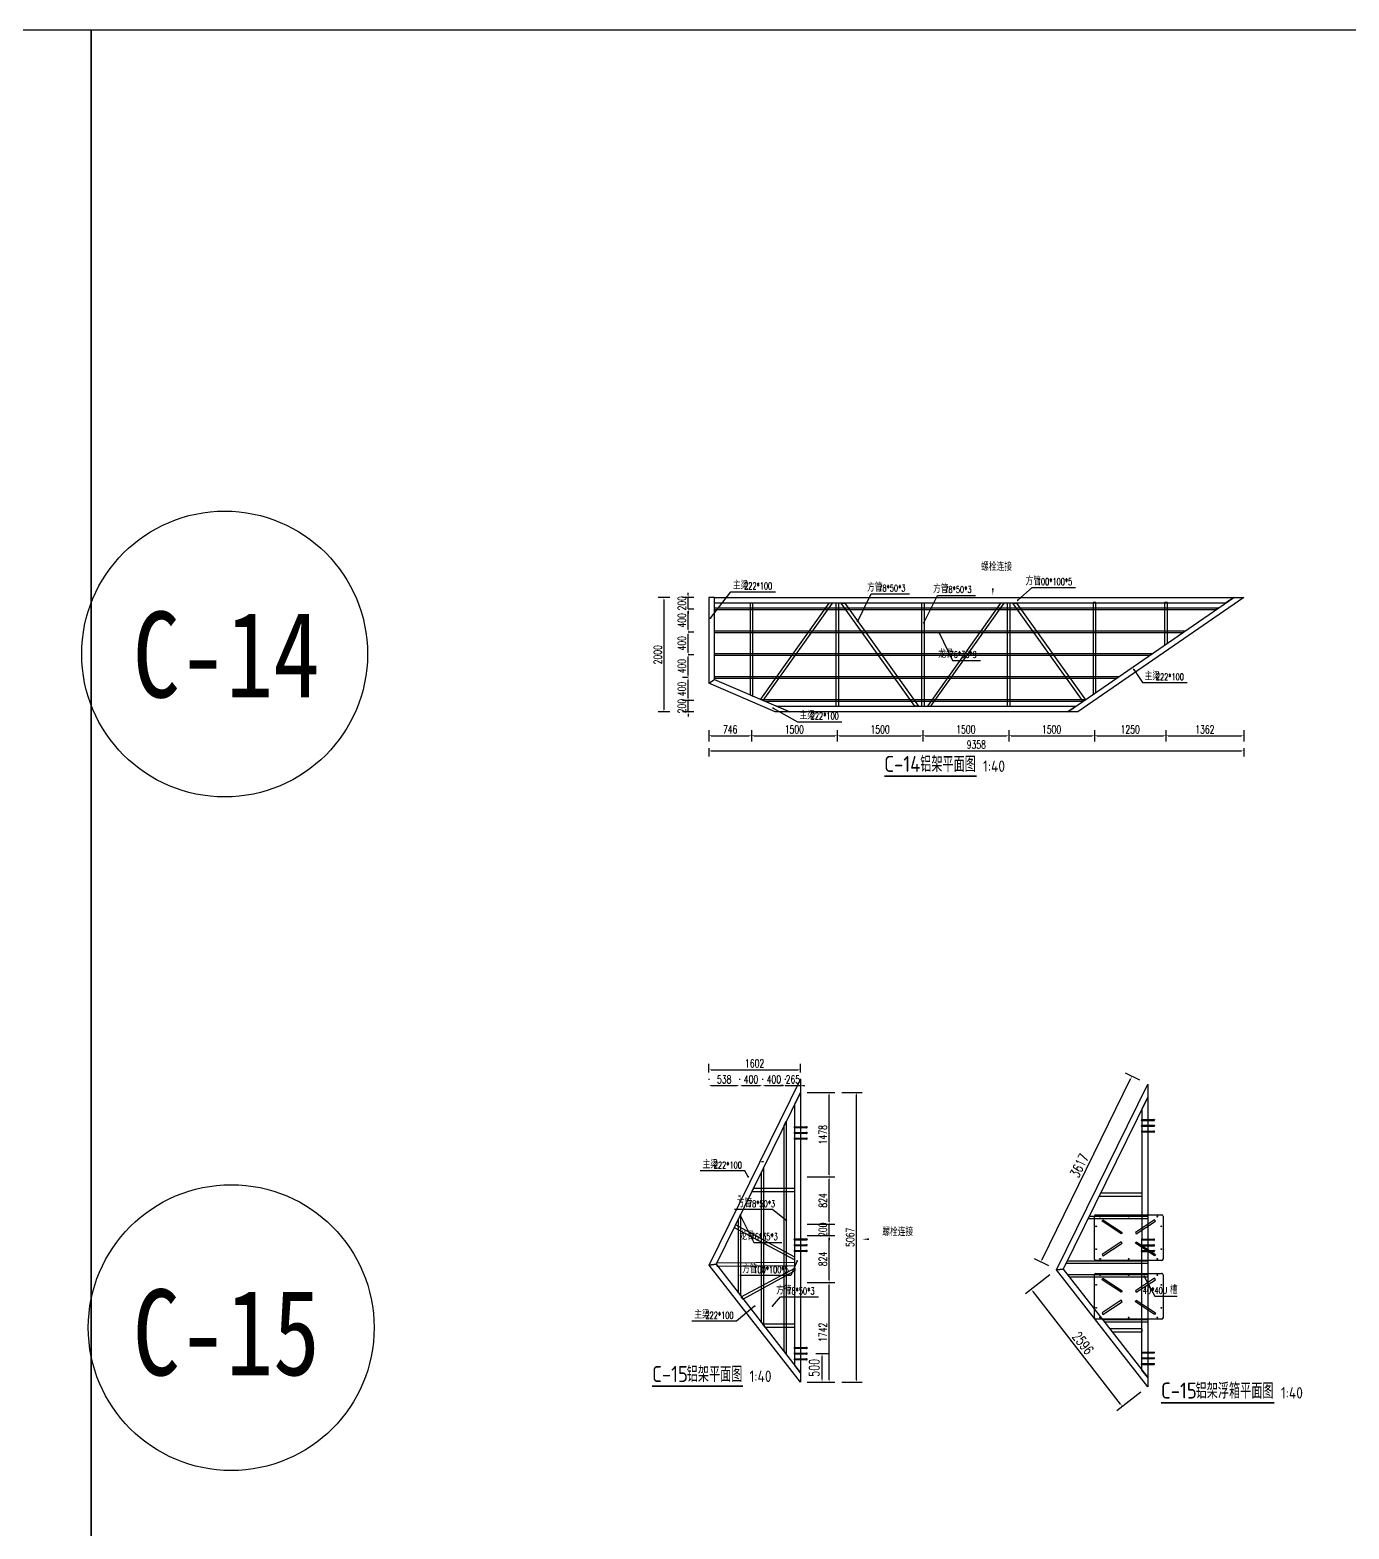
# Model space of a CAD drawing. Extents: x -89702 to 926017, y -610001 to -56924.
# Drawn here: x 66867 to 89941, y -517127 to -490906 of the extents above; entities that cross this region are included whole.
import ezdxf

# ---------------------------------------------------------------- set-up
doc = ezdxf.new("R2010")
doc.units = 0
doc.header["$LTSCALE"] = 10
doc.header["$MEASUREMENT"] = 0
for name, color, linetype in [('BJ02', 2, 'Continuous'), ('DIM_LEAD', 3, 'Continuous'), ('DIM_SYMB', 3, 'Continuous'), ('PUB_TEXT', 7, 'Continuous'), ('W-FLOAT_BOWL浮筒', 253, 'Continuous'), ('W-STEEL_FRAME钢架', 3, 'Continuous'), ('W-STEEL_KEEL钢龙骨', 5, 'Continuous'), ('浮箱U槽', 5, 'Continuous'), ('螺栓孔位', 2, 'Continuous')]:
    doc.layers.add(name, color=color, linetype=linetype)
doc.styles.add('_TCH_DIM', font='SIMPLEX', dxfattribs={"bigfont": 'GBCBIG'})
doc.styles.get("Standard").update_dxf_attribs({"font": 'gbenor.shx', "bigfont": 'gbcbig.shx'})
doc.styles.add('STANDARD_T3', font='simplex.shx', dxfattribs={"width": 0.7, "bigfont": 'gbcbig.shx'})
doc.styles.add('黑体', font='simhei.ttf', dxfattribs={"width": 0.8})
doc.dimstyles.new('W&&40', dxfattribs={"dimtxt": 140, "dimasz": 40, "dimexe": 100, "dimexo": 120, "dimgap": 40, "dimtad": 1, "dimdec": 0, "dimzin": 0, "dimdsep": 46, "dimtxsty": 'STANDARD_T3', "dimcen": 0.09, "dimclrd": 1, "dimclre": 1, "dimclrt": 7, "dimazin": 2, "dimtfac": 1, "dimtdec": 0, "dimtix": 1, "dimtmove": 2, "dimatfit": 3, "dimfxl": 0, "dimtolj": 1, "dimtzin": 0, "dimarcsym": 0})
doc.dimstyles.new('W&&50', dxfattribs={"dimtxt": 175, "dimasz": 50, "dimexe": 125, "dimexo": 150, "dimgap": 50, "dimtad": 1, "dimdec": 0, "dimzin": 0, "dimdsep": 46, "dimtxsty": 'STANDARD_T3', "dimcen": 0.09, "dimclrd": 1, "dimclre": 1, "dimclrt": 7, "dimazin": 2, "dimtfac": 1, "dimtdec": 0, "dimtix": 1, "dimtmove": 2, "dimatfit": 3, "dimfxl": 0, "dimtolj": 1, "dimtzin": 0, "dimarcsym": 0})

# ---------------------------------------------------------------- blocks, each defined once
blk = doc.blocks.new('C-14')
at = {"color": 2}
blk.add_lwpolyline([(373915, -89889), (373915, -89789), (382996, -89789), (382851, -89889), (373915, -89889)], dxfattribs=at)
at = {"color": 3}
blk.add_lwpolyline([(380096, -91789), (382996, -89789), (383172, -89789), (380272, -91789)], close=True, dxfattribs=at)
at = {"color": 4}
blk.add_lwpolyline([(374724, -91571), (380396, -91571)], dxfattribs=at)
at = {"color": 2}
blk.add_lwpolyline([(375000, -91689), (380241, -91689), (380096, -91789), (375227, -91789)], close=True, dxfattribs=at)
at = {"layer": 'BJ02', "color": 3}
for points in [[(373915, -91222), (373915, -89789), (373815, -89789), (373815, -91288)], [(373915, -91222), (375230, -91789), (374977, -91789), (373815, -91288)]]:
    blk.add_lwpolyline(points, close=True, dxfattribs=at)
at = {"layer": 'W-STEEL_FRAME钢架', "color": 1}
for points in [[(374586, -89889), (374536, -89889), (374536, -91490), (374585, -91512)], [(376086, -89889), (376036, -89889), (376036, -91689), (376086, -91689)], [(377586, -89889), (377536, -89889), (377536, -91689), (377586, -91689)], [(379086, -89889), (379036, -89889), (379036, -91689), (379086, -91689)], [(380586, -89876), (380536, -89876), (380536, -91486), (380586, -91452)], [(381836, -89876), (381786, -89876), (381786, -90624), (381836, -90590)]]:
    blk.add_lwpolyline(points, close=True, dxfattribs=at)
for points in [[(375980, -89889), (375914, -89889), (374718, -91568), (374766, -91589), (375980, -89889)], [(376130, -89889), (376195, -89889), (377480, -91689), (377418, -91689), (376130, -89889)], [(378980, -89889), (378914, -89889), (377638, -91689), (377700, -91689), (378980, -89889)], [(379130, -89889), (379195, -89889), (380401, -91579), (380360, -91608), (379130, -89889)]]:
    blk.add_lwpolyline(points, dxfattribs=at)
at = {"layer": 'W-STEEL_KEEL钢龙骨', "color": 4}
for points in [[(373915, -89971), (382732, -89971), (382681, -90006), (373915, -90006)], [(373915, -90371), (382152, -90371)], [(382101, -90406), (373915, -90406)], [(373915, -90771), (381572, -90771)], [(381521, -90806), (373915, -90806)], [(373915, -91171), (380992, -91171)], [(380941, -91206), (373915, -91206)], [(380363, -91606), (374805, -91606)]]:
    blk.add_lwpolyline(points, dxfattribs=at)
blk = doc.blocks.new('C-15')
at = {"color": 3}
for points in [[(583840, 36591), (585435, 39839), (585435, 39612), (583958, 36604)], [(583958, 36604), (585435, 34706), (585435, 34543), (583840, 36591)]]:
    blk.add_lwpolyline(points, close=True, dxfattribs=at)
at = {"color": 2}
blk.add_lwpolyline([(585337, 39413), (585435, 39612), (585435, 34706), (585335, 34834), (585337, 39413)], dxfattribs=at)
at = {"layer": 'BJ02'}
blk.add_lwpolyline([(585435, 39839), (585435, 34543), (583840, 36591)], close=True, dxfattribs=at)
at = {"layer": 'W-STEEL_FRAME钢架', "color": 1}
for points in [[(585336, 37880), (585336, 37930), (584608, 37930), (584584, 37880)], [(585335, 36680), (585335, 36731), (584297, 37296), (584275, 37250)], [(585335, 36583), (585335, 36633), (583968, 36623), (583958, 36604), (583981, 36574)], [(585335, 36538), (585335, 36488), (584433, 35996), (584401, 36036)], [(585335, 35506), (585335, 35556), (584773, 35556), (584812, 35506)]]:
    blk.add_lwpolyline(points, close=True, dxfattribs=at)
at = {"layer": 'W-STEEL_KEEL钢龙骨', "color": 4}
blk.add_lwpolyline([(585188, 39109), (585187, 35046), (585153, 35089), (585153, 39037)], close=True, dxfattribs=at)
for points in [[(584788, 38294), (584787, 35537)], [(584753, 35582), (584753, 38223)], [(584353, 36097), (584353, 37408)], [(584387, 37479), (584387, 36053)]]:
    blk.add_lwpolyline(points, dxfattribs=at)
blk = doc.blocks.new('*D536')
at = {"layer": 'Defpoints', "color": 0, "transparency": 16777216}
for p in [(78380, -502633), (80132, -502633), (80132, -502833)]:
    blk.add_point(p, dxfattribs=at)
at = {"layer": '浮箱U槽', "color": 1, "lineweight": -2, "transparency": 16777216}
for p, q in [((78480, -502633), (78280, -502633)), ((78380, -502593), (78380, -502553)), ((78380, -502833), (78380, -502633)), ((78480, -502833), (78280, -502833)), ((78380, -502873), (78380, -502913))]:
    blk.add_line(p, q, dxfattribs=at)
at = {"layer": '浮箱U槽', "color": 1, "transparency": 16777216}
for points in [[(78373, -502593), (78387, -502593), (78380, -502633)], [(78373, -502873), (78387, -502873), (78380, -502833)]]:
    blk.add_solid(points, dxfattribs=at)
at = {"layer": '浮箱U槽', "color": 7, "transparency": 16777216, "insert": (78270, -502733), "char_height": 140, "attachment_point": 5, "rotation": 90, "style": 'STANDARD_T3'}
blk.add_mtext('\\A1;200', dxfattribs=at)
blk = doc.blocks.new('*D537')
at = {"layer": 'Defpoints', "color": 0, "transparency": 16777216}
for p in [(78380, -502234), (78381, -502234), (80132, -502633)]:
    blk.add_point(p, dxfattribs=at)
at = {"layer": '浮箱U槽', "color": 1, "lineweight": -2, "transparency": 16777216}
for p, q in [((78380, -502234), (78280, -502234)), ((78380, -502593), (78380, -502274)), ((78480, -502633), (78280, -502633))]:
    blk.add_line(p, q, dxfattribs=at)
at = {"layer": '浮箱U槽', "color": 1, "transparency": 16777216}
for points in [[(78373, -502274), (78387, -502274), (78380, -502234)], [(78373, -502593), (78387, -502593), (78380, -502633)]]:
    blk.add_solid(points, dxfattribs=at)
at = {"layer": '浮箱U槽', "color": 7, "transparency": 16777216, "insert": (78270, -502433), "char_height": 140, "attachment_point": 5, "rotation": 90, "style": 'STANDARD_T3'}
blk.add_mtext('\\A1;400', dxfattribs=at)
blk = doc.blocks.new('*D538')
at = {"layer": 'Defpoints', "color": 0, "transparency": 16777216}
for p in [(78357, -501833), (78380, -501833), (78381, -502234)]:
    blk.add_point(p, dxfattribs=at)
at = {"layer": '浮箱U槽', "color": 1, "lineweight": -2, "transparency": 16777216}
for p, q in [((78380, -501833), (78480, -501833)), ((78380, -502194), (78380, -501873)), ((78380, -502234), (78280, -502234))]:
    blk.add_line(p, q, dxfattribs=at)
at = {"layer": '浮箱U槽', "color": 1, "transparency": 16777216}
for points in [[(78373, -501873), (78387, -501873), (78380, -501833)], [(78373, -502194), (78387, -502194), (78380, -502234)]]:
    blk.add_solid(points, dxfattribs=at)
at = {"layer": '浮箱U槽', "color": 7, "transparency": 16777216, "insert": (78270, -502034), "char_height": 140, "attachment_point": 5, "rotation": 90, "style": 'STANDARD_T3'}
blk.add_mtext('\\A1;400', dxfattribs=at)
blk = doc.blocks.new('*D539')
at = {"layer": 'Defpoints', "color": 0, "transparency": 16777216}
for p in [(78357, -501434), (78380, -501434), (78357, -501833)]:
    blk.add_point(p, dxfattribs=at)
at = {"layer": '浮箱U槽', "color": 1, "lineweight": -2, "transparency": 16777216}
for p, q in [((78380, -501434), (78480, -501434)), ((78380, -501793), (78380, -501474)), ((78380, -501833), (78480, -501833))]:
    blk.add_line(p, q, dxfattribs=at)
at = {"layer": '浮箱U槽', "color": 1, "transparency": 16777216}
for points in [[(78373, -501474), (78387, -501474), (78380, -501434)], [(78373, -501793), (78387, -501793), (78380, -501833)]]:
    blk.add_solid(points, dxfattribs=at)
at = {"layer": '浮箱U槽', "color": 7, "transparency": 16777216, "insert": (78270, -501634), "char_height": 140, "attachment_point": 5, "rotation": 90, "style": 'STANDARD_T3'}
blk.add_mtext('\\A1;400', dxfattribs=at)
blk = doc.blocks.new('*D540')
at = {"layer": 'Defpoints', "color": 0, "transparency": 16777216}
for p in [(78343, -501034), (78380, -501034), (78357, -501434)]:
    blk.add_point(p, dxfattribs=at)
at = {"layer": '浮箱U槽', "color": 1, "lineweight": -2, "transparency": 16777216}
for p, q in [((78380, -501034), (78480, -501034)), ((78380, -501394), (78380, -501074)), ((78380, -501434), (78480, -501434))]:
    blk.add_line(p, q, dxfattribs=at)
at = {"layer": '浮箱U槽', "color": 1, "transparency": 16777216}
for points in [[(78373, -501074), (78387, -501074), (78380, -501034)], [(78373, -501394), (78387, -501394), (78380, -501434)]]:
    blk.add_solid(points, dxfattribs=at)
at = {"layer": '浮箱U槽', "color": 7, "transparency": 16777216, "insert": (78270, -501234), "char_height": 140, "attachment_point": 5, "rotation": 90, "style": 'STANDARD_T3'}
blk.add_mtext('\\A1;400', dxfattribs=at)
blk = doc.blocks.new('*D541')
at = {"layer": 'Defpoints', "color": 0, "transparency": 16777216}
for p in [(78343, -501034), (78380, -500834), (78742, -500834)]:
    blk.add_point(p, dxfattribs=at)
at = {"layer": '浮箱U槽', "color": 1, "lineweight": -2, "transparency": 16777216}
for p, q in [((78380, -500794), (78380, -500754)), ((78480, -500834), (78280, -500834)), ((78380, -501034), (78380, -500834)), ((78380, -501034), (78480, -501034)), ((78380, -501074), (78380, -501114))]:
    blk.add_line(p, q, dxfattribs=at)
at = {"layer": '浮箱U槽', "color": 1, "transparency": 16777216}
for points in [[(78373, -500794), (78387, -500794), (78380, -500834)], [(78373, -501074), (78387, -501074), (78380, -501034)]]:
    blk.add_solid(points, dxfattribs=at)
at = {"layer": '浮箱U槽', "color": 7, "transparency": 16777216, "insert": (78270, -500934), "char_height": 140, "attachment_point": 5, "rotation": 90, "style": 'STANDARD_T3'}
blk.add_mtext('\\A1;200', dxfattribs=at)
blk = doc.blocks.new('*D542')
at = {"layer": 'Defpoints', "color": 0, "transparency": 16777216}
for p in [(78742, -500834), (77957, -502834), (80008, -502834)]:
    blk.add_point(p, dxfattribs=at)
at = {"layer": '浮箱U槽', "color": 1, "lineweight": -2, "transparency": 16777216}
for p, q in [((78057, -500834), (77857, -500834)), ((77957, -500874), (77957, -502794)), ((78057, -502834), (77857, -502834))]:
    blk.add_line(p, q, dxfattribs=at)
at = {"layer": '浮箱U槽', "color": 1, "transparency": 16777216}
for points in [[(77950, -500874), (77963, -500874), (77957, -500834)], [(77950, -502794), (77963, -502794), (77957, -502834)]]:
    blk.add_solid(points, dxfattribs=at)
at = {"layer": '浮箱U槽', "color": 7, "transparency": 16777216, "insert": (77847, -501834), "char_height": 140, "attachment_point": 5, "rotation": 90, "style": 'STANDARD_T3'}
blk.add_mtext('\\A1;2000', dxfattribs=at)
blk = doc.blocks.new('*D547')
at = {"layer": 'Defpoints', "color": 0, "transparency": 16777216}
for p in [(78742, -502333), (79488, -502495), (79488, -503251)]:
    blk.add_point(p, dxfattribs=at)
at = {"layer": '浮箱U槽', "color": 1, "lineweight": -2, "transparency": 16777216}
for p, q in [((78742, -503151), (78742, -503351)), ((79488, -503151), (79488, -503351)), ((78782, -503251), (79448, -503251))]:
    blk.add_line(p, q, dxfattribs=at)
at = {"layer": '浮箱U槽', "color": 1, "transparency": 16777216}
for points in [[(78782, -503244), (78782, -503258), (78742, -503251)], [(79448, -503244), (79448, -503258), (79488, -503251)]]:
    blk.add_solid(points, dxfattribs=at)
at = {"layer": '浮箱U槽', "color": 7, "transparency": 16777216, "insert": (79115, -503141), "char_height": 140, "attachment_point": 5, "style": 'STANDARD_T3'}
blk.add_mtext('\\A1;746', dxfattribs=at)
blk = doc.blocks.new('*D548')
at = {"layer": 'Defpoints', "color": 0, "transparency": 16777216}
for p in [(79488, -502495), (80988, -502733), (80988, -503251)]:
    blk.add_point(p, dxfattribs=at)
at = {"layer": '浮箱U槽', "color": 1, "lineweight": -2, "transparency": 16777216}
for p, q in [((79488, -503151), (79488, -503351)), ((80988, -503151), (80988, -503351)), ((79528, -503251), (80948, -503251))]:
    blk.add_line(p, q, dxfattribs=at)
at = {"layer": '浮箱U槽', "color": 1, "transparency": 16777216}
for points in [[(79528, -503244), (79528, -503258), (79488, -503251)], [(80948, -503244), (80948, -503258), (80988, -503251)]]:
    blk.add_solid(points, dxfattribs=at)
at = {"layer": '浮箱U槽', "color": 7, "transparency": 16777216, "insert": (80238, -503141), "char_height": 140, "attachment_point": 5, "style": 'STANDARD_T3'}
blk.add_mtext('\\A1;1500', dxfattribs=at)
blk = doc.blocks.new('*D549')
at = {"layer": 'Defpoints', "color": 0, "transparency": 16777216}
for p in [(80988, -502733), (82488, -502733), (82488, -503251)]:
    blk.add_point(p, dxfattribs=at)
at = {"layer": '浮箱U槽', "color": 1, "lineweight": -2, "transparency": 16777216}
for p, q in [((80988, -503151), (80988, -503351)), ((82488, -503151), (82488, -503351)), ((81028, -503251), (82448, -503251))]:
    blk.add_line(p, q, dxfattribs=at)
at = {"layer": '浮箱U槽', "color": 1, "transparency": 16777216}
for points in [[(81028, -503244), (81028, -503258), (80988, -503251)], [(82448, -503244), (82448, -503258), (82488, -503251)]]:
    blk.add_solid(points, dxfattribs=at)
at = {"layer": '浮箱U槽', "color": 7, "transparency": 16777216, "insert": (81738, -503141), "char_height": 140, "attachment_point": 5, "style": 'STANDARD_T3'}
blk.add_mtext('\\A1;1500', dxfattribs=at)
blk = doc.blocks.new('*D550')
at = {"layer": 'Defpoints', "color": 0, "transparency": 16777216}
for p in [(82488, -502733), (83988, -502733), (83988, -503251)]:
    blk.add_point(p, dxfattribs=at)
at = {"layer": '浮箱U槽', "color": 1, "lineweight": -2, "transparency": 16777216}
for p, q in [((82488, -503151), (82488, -503351)), ((83988, -503151), (83988, -503351)), ((82528, -503251), (83948, -503251))]:
    blk.add_line(p, q, dxfattribs=at)
at = {"layer": '浮箱U槽', "color": 1, "transparency": 16777216}
for points in [[(82528, -503244), (82528, -503258), (82488, -503251)], [(83948, -503244), (83948, -503258), (83988, -503251)]]:
    blk.add_solid(points, dxfattribs=at)
at = {"layer": '浮箱U槽', "color": 7, "transparency": 16777216, "insert": (83238, -503141), "char_height": 140, "attachment_point": 5, "style": 'STANDARD_T3'}
blk.add_mtext('\\A1;1500', dxfattribs=at)
blk = doc.blocks.new('*D551')
at = {"layer": 'Defpoints', "color": 0, "transparency": 16777216}
for p in [(85488, -502513), (83988, -502733), (85488, -503251)]:
    blk.add_point(p, dxfattribs=at)
at = {"layer": '浮箱U槽', "color": 1, "lineweight": -2, "transparency": 16777216}
for p, q in [((83988, -503151), (83988, -503351)), ((85488, -503151), (85488, -503351)), ((84028, -503251), (85448, -503251))]:
    blk.add_line(p, q, dxfattribs=at)
at = {"layer": '浮箱U槽', "color": 1, "transparency": 16777216}
for points in [[(84028, -503244), (84028, -503258), (83988, -503251)], [(85448, -503244), (85448, -503258), (85488, -503251)]]:
    blk.add_solid(points, dxfattribs=at)
at = {"layer": '浮箱U槽', "color": 7, "transparency": 16777216, "insert": (84738, -503141), "char_height": 140, "attachment_point": 5, "style": 'STANDARD_T3'}
blk.add_mtext('\\A1;1500', dxfattribs=at)
blk = doc.blocks.new('*D552')
at = {"layer": 'Defpoints', "color": 0, "transparency": 16777216}
for p in [(86738, -501651), (85488, -502513), (86738, -503251)]:
    blk.add_point(p, dxfattribs=at)
at = {"layer": '浮箱U槽', "color": 1, "lineweight": -2, "transparency": 16777216}
for p, q in [((85488, -503151), (85488, -503351)), ((86738, -503151), (86738, -503351)), ((85528, -503251), (86698, -503251))]:
    blk.add_line(p, q, dxfattribs=at)
at = {"layer": '浮箱U槽', "color": 1, "transparency": 16777216}
for points in [[(85528, -503244), (85528, -503258), (85488, -503251)], [(86698, -503244), (86698, -503258), (86738, -503251)]]:
    blk.add_solid(points, dxfattribs=at)
at = {"layer": '浮箱U槽', "color": 7, "transparency": 16777216, "insert": (86113, -503141), "char_height": 140, "attachment_point": 5, "style": 'STANDARD_T3'}
blk.add_mtext('\\A1;1250', dxfattribs=at)
blk = doc.blocks.new('*D553')
at = {"layer": 'Defpoints', "color": 0, "transparency": 16777216}
for p in [(88100, -500833), (86738, -501651), (88100, -503251)]:
    blk.add_point(p, dxfattribs=at)
at = {"layer": '浮箱U槽', "color": 1, "lineweight": -2, "transparency": 16777216}
for p, q in [((86738, -503151), (86738, -503351)), ((88100, -503151), (88100, -503351)), ((86778, -503251), (88060, -503251))]:
    blk.add_line(p, q, dxfattribs=at)
at = {"layer": '浮箱U槽', "color": 1, "transparency": 16777216}
for points in [[(86778, -503244), (86778, -503258), (86738, -503251)], [(88060, -503244), (88060, -503258), (88100, -503251)]]:
    blk.add_solid(points, dxfattribs=at)
at = {"layer": '浮箱U槽', "color": 7, "transparency": 16777216, "insert": (87419, -503141), "char_height": 140, "attachment_point": 5, "style": 'STANDARD_T3'}
blk.add_mtext('\\A1;1362', dxfattribs=at)
blk = doc.blocks.new('*D554')
at = {"layer": 'Defpoints', "color": 0, "transparency": 16777216}
for p in [(78742, -503351), (88100, -503351), (88100, -503516)]:
    blk.add_point(p, dxfattribs=at)
at = {"layer": '浮箱U槽', "color": 1, "lineweight": -2, "transparency": 16777216}
for p, q in [((78742, -503471), (78742, -503616)), ((78782, -503516), (88060, -503516)), ((88100, -503471), (88100, -503616))]:
    blk.add_line(p, q, dxfattribs=at)
at = {"layer": '浮箱U槽', "color": 1, "transparency": 16777216}
for points in [[(78782, -503510), (78782, -503523), (78742, -503516)], [(88060, -503510), (88060, -503523), (88100, -503516)]]:
    blk.add_solid(points, dxfattribs=at)
at = {"layer": '浮箱U槽', "color": 7, "transparency": 16777216, "insert": (83421, -503406), "char_height": 140, "attachment_point": 5, "style": 'STANDARD_T3'}
blk.add_mtext('\\A1;9358', dxfattribs=at)
blk = doc.blocks.new('*D555')
at = {"layer": 'Defpoints', "color": 0, "transparency": 16777216}
for p in [(80344, -512816), (80847, -512816), (80344, -514558)]:
    blk.add_point(p, dxfattribs=at)
at = {"layer": '浮箱U槽', "color": 1, "lineweight": -2, "transparency": 16777216}
for p, q in [((80464, -512816), (80947, -512816)), ((80847, -514518), (80847, -512856)), ((80464, -514558), (80947, -514558))]:
    blk.add_line(p, q, dxfattribs=at)
at = {"layer": '浮箱U槽', "color": 1, "transparency": 16777216}
for points in [[(80840, -512856), (80853, -512856), (80847, -512816)], [(80840, -514518), (80853, -514518), (80847, -514558)]]:
    blk.add_solid(points, dxfattribs=at)
at = {"layer": '浮箱U槽', "color": 7, "transparency": 16777216, "insert": (80737, -513687), "char_height": 140, "attachment_point": 5, "rotation": 90, "style": 'STANDARD_T3'}
blk.add_mtext('\\A1;1742', dxfattribs=at)
blk = doc.blocks.new('*D556')
at = {"layer": 'Defpoints', "color": 0, "transparency": 16777216}
for p in [(80344, -511993), (80847, -511993), (80344, -512816)]:
    blk.add_point(p, dxfattribs=at)
at = {"layer": '浮箱U槽', "color": 1, "lineweight": -2, "transparency": 16777216}
for p, q in [((80464, -511993), (80947, -511993)), ((80847, -512776), (80847, -512033)), ((80464, -512816), (80947, -512816))]:
    blk.add_line(p, q, dxfattribs=at)
at = {"layer": '浮箱U槽', "color": 1, "transparency": 16777216}
for points in [[(80840, -512033), (80853, -512033), (80847, -511993)], [(80840, -512776), (80853, -512776), (80847, -512816)]]:
    blk.add_solid(points, dxfattribs=at)
at = {"layer": '浮箱U槽', "color": 7, "transparency": 16777216, "insert": (80737, -512404), "char_height": 140, "attachment_point": 5, "rotation": 90, "style": 'STANDARD_T3'}
blk.add_mtext('\\A1;824', dxfattribs=at)
blk = doc.blocks.new('*D557')
at = {"layer": 'Defpoints', "color": 0, "transparency": 16777216}
for p in [(80344, -511793), (80847, -511793), (80344, -511993)]:
    blk.add_point(p, dxfattribs=at)
at = {"layer": '浮箱U槽', "color": 1, "lineweight": -2, "transparency": 16777216}
for p, q in [((80464, -511793), (80947, -511793)), ((80847, -511753), (80847, -511713)), ((80847, -511993), (80847, -511793)), ((80464, -511993), (80947, -511993)), ((80847, -512033), (80847, -512073))]:
    blk.add_line(p, q, dxfattribs=at)
at = {"layer": '浮箱U槽', "color": 1, "transparency": 16777216}
for points in [[(80840, -511753), (80853, -511753), (80847, -511793)], [(80840, -512033), (80853, -512033), (80847, -511993)]]:
    blk.add_solid(points, dxfattribs=at)
at = {"layer": '浮箱U槽', "color": 7, "transparency": 16777216, "insert": (80737, -511893), "char_height": 140, "attachment_point": 5, "rotation": 90, "style": 'STANDARD_T3'}
blk.add_mtext('\\A1;200', dxfattribs=at)
blk = doc.blocks.new('*D558')
at = {"layer": 'Defpoints', "color": 0, "transparency": 16777216}
for p in [(80344, -510969), (80847, -510969), (80344, -511793)]:
    blk.add_point(p, dxfattribs=at)
at = {"layer": '浮箱U槽', "color": 1, "lineweight": -2, "transparency": 16777216}
for p, q in [((80464, -510969), (80947, -510969)), ((80847, -511753), (80847, -511009)), ((80464, -511793), (80947, -511793))]:
    blk.add_line(p, q, dxfattribs=at)
at = {"layer": '浮箱U槽', "color": 1, "transparency": 16777216}
for points in [[(80840, -511009), (80853, -511009), (80847, -510969)], [(80840, -511753), (80853, -511753), (80847, -511793)]]:
    blk.add_solid(points, dxfattribs=at)
at = {"layer": '浮箱U槽', "color": 7, "transparency": 16777216, "insert": (80737, -511381), "char_height": 140, "attachment_point": 5, "rotation": 90, "style": 'STANDARD_T3'}
blk.add_mtext('\\A1;824', dxfattribs=at)
blk = doc.blocks.new('*D559')
at = {"layer": 'Defpoints', "color": 0, "transparency": 16777216}
for p in [(80344, -509491), (80847, -509491), (80344, -510969)]:
    blk.add_point(p, dxfattribs=at)
at = {"layer": '浮箱U槽', "color": 1, "lineweight": -2, "transparency": 16777216}
for p, q in [((80464, -509491), (80947, -509491)), ((80847, -510929), (80847, -509531)), ((80464, -510969), (80947, -510969))]:
    blk.add_line(p, q, dxfattribs=at)
at = {"layer": '浮箱U槽', "color": 1, "transparency": 16777216}
for points in [[(80840, -509531), (80853, -509531), (80847, -509491)], [(80840, -510929), (80853, -510929), (80847, -510969)]]:
    blk.add_solid(points, dxfattribs=at)
at = {"layer": '浮箱U槽', "color": 7, "transparency": 16777216, "insert": (80737, -510230), "char_height": 140, "attachment_point": 5, "rotation": 90, "style": 'STANDARD_T3'}
blk.add_mtext('\\A1;1478', dxfattribs=at)
blk = doc.blocks.new('*D560')
at = {"layer": 'Defpoints', "color": 0, "transparency": 16777216}
for p in [(80947, -509491), (81323, -509491), (80947, -514558)]:
    blk.add_point(p, dxfattribs=at)
at = {"layer": '浮箱U槽', "color": 1, "lineweight": -2, "transparency": 16777216}
for p, q in [((81067, -509491), (81423, -509491)), ((81323, -514518), (81323, -509531)), ((81067, -514558), (81423, -514558))]:
    blk.add_line(p, q, dxfattribs=at)
at = {"layer": '浮箱U槽', "color": 1, "transparency": 16777216}
for points in [[(81316, -509531), (81329, -509531), (81323, -509491)], [(81316, -514518), (81329, -514518), (81323, -514558)]]:
    blk.add_solid(points, dxfattribs=at)
at = {"layer": '浮箱U槽', "color": 7, "transparency": 16777216, "insert": (81213, -512024), "char_height": 140, "attachment_point": 5, "rotation": 90, "style": 'STANDARD_T3'}
blk.add_mtext('\\A1;5067', dxfattribs=at)
blk = doc.blocks.new('*D561')
at = {"layer": 'Defpoints', "color": 0, "transparency": 16777216}
for p in [(78742, -509372), (79280, -509372), (79280, -509372)]:
    blk.add_point(p, dxfattribs=at)
at = {"layer": '浮箱U槽', "color": 1, "lineweight": -2, "transparency": 16777216}
for p, q in [((78742, -509252), (78742, -509272)), ((78782, -509372), (79240, -509372)), ((79280, -509252), (79280, -509272))]:
    blk.add_line(p, q, dxfattribs=at)
at = {"layer": '浮箱U槽', "color": 1, "transparency": 16777216}
for points in [[(78782, -509365), (78782, -509379), (78742, -509372)], [(79240, -509365), (79240, -509379), (79280, -509372)]]:
    blk.add_solid(points, dxfattribs=at)
at = {"layer": '浮箱U槽', "color": 7, "transparency": 16777216, "insert": (79011, -509262), "char_height": 140, "attachment_point": 5, "style": 'STANDARD_T3'}
blk.add_mtext('\\A1;538', dxfattribs=at)
blk = doc.blocks.new('*D562')
at = {"layer": 'Defpoints', "color": 0, "transparency": 16777216}
for p in [(79280, -509372), (79680, -509372), (79680, -509372)]:
    blk.add_point(p, dxfattribs=at)
at = {"layer": '浮箱U槽', "color": 1, "lineweight": -2, "transparency": 16777216}
for p, q in [((79280, -509252), (79280, -509272)), ((79320, -509372), (79640, -509372)), ((79680, -509252), (79680, -509272))]:
    blk.add_line(p, q, dxfattribs=at)
at = {"layer": '浮箱U槽', "color": 1, "transparency": 16777216}
for points in [[(79320, -509365), (79320, -509379), (79280, -509372)], [(79640, -509365), (79640, -509379), (79680, -509372)]]:
    blk.add_solid(points, dxfattribs=at)
at = {"layer": '浮箱U槽', "color": 7, "transparency": 16777216, "insert": (79480, -509262), "char_height": 140, "attachment_point": 5, "style": 'STANDARD_T3'}
blk.add_mtext('\\A1;400', dxfattribs=at)
blk = doc.blocks.new('*D563')
at = {"layer": 'Defpoints', "color": 0, "transparency": 16777216}
for p in [(79680, -509372), (80080, -509372), (80080, -509372)]:
    blk.add_point(p, dxfattribs=at)
at = {"layer": '浮箱U槽', "color": 1, "lineweight": -2, "transparency": 16777216}
for p, q in [((79680, -509252), (79680, -509272)), ((79720, -509372), (80040, -509372)), ((80080, -509252), (80080, -509272))]:
    blk.add_line(p, q, dxfattribs=at)
at = {"layer": '浮箱U槽', "color": 1, "transparency": 16777216}
for points in [[(79720, -509365), (79720, -509379), (79680, -509372)], [(80040, -509365), (80040, -509379), (80080, -509372)]]:
    blk.add_solid(points, dxfattribs=at)
at = {"layer": '浮箱U槽', "color": 7, "transparency": 16777216, "insert": (79880, -509262), "char_height": 140, "attachment_point": 5, "style": 'STANDARD_T3'}
blk.add_mtext('\\A1;400', dxfattribs=at)
blk = doc.blocks.new('*D564')
at = {"layer": 'Defpoints', "color": 0, "transparency": 16777216}
for p in [(80080, -509372), (80344, -509372), (80344, -509372)]:
    blk.add_point(p, dxfattribs=at)
at = {"layer": '浮箱U槽', "color": 1, "lineweight": -2, "transparency": 16777216}
for p, q in [((80040, -509372), (80000, -509372)), ((80080, -509252), (80080, -509272)), ((80080, -509372), (80344, -509372)), ((80344, -509252), (80344, -509272)), ((80384, -509372), (80424, -509372))]:
    blk.add_line(p, q, dxfattribs=at)
at = {"layer": '浮箱U槽', "color": 1, "transparency": 16777216}
for points in [[(80040, -509365), (80040, -509379), (80080, -509372)], [(80384, -509365), (80384, -509379), (80344, -509372)]]:
    blk.add_solid(points, dxfattribs=at)
at = {"layer": '浮箱U槽', "color": 7, "transparency": 16777216, "insert": (80212, -509262), "char_height": 140, "attachment_point": 5, "style": 'STANDARD_T3'}
blk.add_mtext('\\A1;265', dxfattribs=at)
blk = doc.blocks.new('*D565')
at = {"layer": 'Defpoints', "color": 0, "transparency": 16777216}
for p in [(80344, -509093), (78742, -509262), (80344, -509262)]:
    blk.add_point(p, dxfattribs=at)
at = {"layer": '浮箱U槽', "color": 1, "lineweight": -2, "transparency": 16777216}
for p, q in [((78742, -509142), (78742, -508993)), ((78782, -509093), (80304, -509093)), ((80344, -509142), (80344, -508993))]:
    blk.add_line(p, q, dxfattribs=at)
at = {"layer": '浮箱U槽', "color": 1, "transparency": 16777216}
for points in [[(78782, -509087), (78782, -509100), (78742, -509093)], [(80304, -509087), (80304, -509100), (80344, -509093)]]:
    blk.add_solid(points, dxfattribs=at)
at = {"layer": '浮箱U槽', "color": 7, "transparency": 16777216, "insert": (79543, -508983), "char_height": 140, "attachment_point": 5, "style": 'STANDARD_T3'}
blk.add_mtext('\\A1;1602', dxfattribs=at)
blk = doc.blocks.new('1')
at = {"lineweight": -3}
for p, q in [((-1521938, 1214338), (-1521935, 1214338)), ((-1521938, 1214336), (-1521931, 1214336)), ((-1521938, 1214336), (-1521914, 1214336)), ((-1521936, 1214341), (-1521936, 1214346)), ((-1521936, 1214346), (-1521916, 1214346)), ((-1521935, 1214341), (-1521936, 1214341)), ((-1521934, 1214347), (-1521932, 1214347)), ((-1521933, 1214352), (-1521931, 1214355)), ((-1521933, 1214136), (-1521933, 1214352)), ((-1521919, 1214352), (-1521933, 1214352)), ((-1521932, 1214347), (-1521919, 1214347)), ((-1521932, 1214346), (-1521932, 1214341)), ((-1521921, 1214355), (-1521931, 1214355)), ((-1521919, 1214352), (-1521921, 1214355)), ((-1521919, 1214347), (-1521921, 1214347)), ((-1521921, 1214346), (-1521921, 1214341)), ((-1521919, 1214136), (-1521919, 1214352)), ((-1521917, 1214341), (-1521916, 1214341)), ((-1521914, 1214338), (-1521917, 1214338)), ((-1521916, 1214341), (-1521916, 1214346)), ((-1521938, 1214136), (-1521931, 1214136)), ((-1521938, 1214136), (-1521914, 1214136)), ((-1521938, 1214134), (-1521935, 1214134)), ((-1521935, 1214131), (-1521936, 1214131)), ((-1521936, 1214131), (-1521936, 1214126)), ((-1521936, 1214126), (-1521916, 1214126)), ((-1521934, 1214125), (-1521932, 1214125)), ((-1521932, 1214126), (-1521932, 1214131)), ((-1521932, 1214125), (-1521919, 1214125)), ((-1521921, 1214126), (-1521921, 1214131)), ((-1521919, 1214125), (-1521921, 1214125)), ((-1521914, 1214134), (-1521917, 1214134)), ((-1521917, 1214131), (-1521916, 1214131)), ((-1521916, 1214131), (-1521916, 1214126))]:
    blk.add_line(p, q, dxfattribs=at)
at = {"color": 1}
for p, q in [((-1521936, 1214346), (-1521934, 1214347)), ((-1521919, 1214347), (-1521916, 1214346))]:
    blk.add_line(p, q, dxfattribs=at)
at = {"color": 6, "lineweight": -3}
for p, q in [((-1521931, 1214136), (-1521931, 1214355)), ((-1521921, 1214136), (-1521921, 1214355))]:
    blk.add_line(p, q, dxfattribs=at)
at = {"lineweight": -3}
for points in [[(-1521933, 1214336), (-1521938, 1214336), (-1521938, 1214338), (-1521914, 1214338), (-1521914, 1214336), (-1521919, 1214336)], [(-1521935, 1214338), (-1521935, 1214341), (-1521917, 1214341), (-1521917, 1214338)], [(-1521933, 1214136), (-1521938, 1214136), (-1521938, 1214134), (-1521914, 1214134), (-1521914, 1214136), (-1521919, 1214136)], [(-1521935, 1214134), (-1521935, 1214131), (-1521917, 1214131), (-1521917, 1214134)]]:
    blk.add_lwpolyline(points, dxfattribs=at)
for centre, radius, start, end in [((-1521934, 1214129), 3.22, 223.6028, 316.3972), ((-1521926, 1214140), 14.7, 248.7607, 291.2393), ((-1521919, 1214129), 3.22, 223.6028, 316.3972)]:
    blk.add_arc(centre, radius, start, end, dxfattribs=at)
blk = doc.blocks.new('螺栓孔位')
at = {"layer": '螺栓孔位', "color": 1, "rotation": 270}
for p in [(-1214244, -1521833), (-1214244, -1521933), (-1214244, -1522033)]:
    blk.add_blockref('1', p, dxfattribs=at)
blk = doc.blocks.new('*D1646')
at = {"color": 1, "lineweight": -2, "transparency": 16777216}
for p, q in [((80614, -514058), (80848, -514058)), ((80723, -514508), (80723, -514108)), ((80494, -514558), (80848, -514558))]:
    blk.add_line(p, q, dxfattribs=at)
at = {"color": 1, "transparency": 16777216}
for points in [[(80715, -514108), (80732, -514108), (80723, -514058)], [(80715, -514508), (80732, -514508), (80723, -514558)]]:
    blk.add_solid(points, dxfattribs=at)
at = {"layer": 'Defpoints', "color": 0, "transparency": 16777216}
for p in [(80464, -514058), (80723, -514058), (80344, -514558)]:
    blk.add_point(p, dxfattribs=at)
at = {"color": 7, "transparency": 16777216, "insert": (80586, -514308), "char_height": 175, "attachment_point": 5, "rotation": 90, "style": 'STANDARD_T3'}
blk.add_mtext('\\A1;500', dxfattribs=at)
blk = doc.blocks.new('$matou$00000145')
at = {"layer": 'W-FLOAT_BOWL浮筒'}
for p, q in [((-600, -375), (-600, 375)), ((-575, 400), (575, 400)), ((600, 375), (600, -375)), ((575, -400), (-575, -400))]:
    blk.add_line(p, q, dxfattribs=at)
at = {"layer": 'W-FLOAT_BOWL浮筒', "color": 3}
for p, q in [((-507, 370), (-493, 370)), ((-500, 377), (-500, 363)), ((-7, 370), (7, 370)), ((0, 377), (0, 363)), ((493, 370), (507, 370)), ((500, 377), (500, 363)), ((-577, 200), (-563, 200)), ((-570, 207), (-570, 193)), ((563, 200), (577, 200)), ((570, 207), (570, 193)), ((-577, -200), (-563, -200)), ((-570, -193), (-570, -207)), ((563, -200), (577, -200)), ((570, -193), (570, -207)), ((-507, -370), (-493, -370)), ((-500, -377), (-500, -363)), ((-7, -370), (7, -370)), ((0, -377), (0, -363)), ((493, -370), (507, -370)), ((500, -377), (500, -363))]:
    blk.add_line(p, q, dxfattribs=at)
at = {"layer": 'W-FLOAT_BOWL浮筒', "ltscale": 100}
for points in [[(-450, 316), (-117, 95), (-133, 70), (-467, 291)], [(450, 316), (117, 95), (133, 70), (467, 291)], [(-450, -316), (-117, -95), (-133, -70), (-467, -291)], [(450, -316), (117, -95), (133, -70), (467, -291)]]:
    blk.add_lwpolyline(points, close=True, dxfattribs=at)
at = {"layer": 'W-FLOAT_BOWL浮筒'}
for centre in [(-500, 370), (0, 370), (500, 370), (-570, 200), (570, 200), (-570, -200), (570, -200), (-500, -370), (0, -370), (500, -370)]:
    blk.add_circle(centre, 7, dxfattribs=at)
for centre, start, end in [((-575, 375), 90, 180), ((575, 375), 0, 90), ((-575, -375), 180, 270), ((575, -375), 270, 0)]:
    blk.add_arc(centre, 25, start, end, dxfattribs=at)
blk = doc.blocks.new('浮箱')
at = {"layer": 'W-FLOAT_BOWL浮筒', "rotation": 270}
blk.add_blockref('$matou$00000145', (0, 0), dxfattribs=at)
blk = doc.blocks.new('*U1647')
at = {"layer": 'W-FLOAT_BOWL浮筒'}
blk.add_blockref('浮箱', (0, 0), dxfattribs=at)
blk = doc.blocks.new('*U1648')
at = {"layer": 'W-FLOAT_BOWL浮筒', "color": 0, "linetype": 'ByBlock', "lineweight": -2, "transparency": 16777216}
for p in [(0, 0), (1024, 0)]:
    blk.add_blockref('*U1647', p, dxfattribs=at)
blk = doc.blocks.new('*D1652')
at = {"color": 1, "lineweight": -2, "transparency": 16777216}
for p, q in [((86284, -509278), (86030, -509153)), ((84570, -512411), (86121, -509253)), ((84690, -512525), (84436, -512401))]:
    blk.add_line(p, q, dxfattribs=at)
at = {"color": 1, "transparency": 16777216}
for points in [[(86113, -509250), (86128, -509257), (86143, -509208)], [(84563, -512407), (84578, -512414), (84548, -512456)]]:
    blk.add_solid(points, dxfattribs=at)
at = {"layer": 'Defpoints', "color": 0, "transparency": 16777216}
for p in [(86143, -509208), (86419, -509344), (84825, -512591)]:
    blk.add_point(p, dxfattribs=at)
at = {"color": 7, "transparency": 16777216, "insert": (85222, -510771), "char_height": 175, "attachment_point": 5, "rotation": 63.8515, "style": 'STANDARD_T3'}
blk.add_mtext('\\A1;3617', dxfattribs=at)
blk = doc.blocks.new('*D1653')
at = {"color": 1, "lineweight": -2, "transparency": 16777216}
for p, q in [((84707, -512683), (84283, -513013)), ((85946, -514945), (84413, -512975)), ((86301, -514732), (85878, -515061))]:
    blk.add_line(p, q, dxfattribs=at)
at = {"color": 1, "transparency": 16777216}
for points in [[(84419, -512970), (84406, -512981), (84382, -512936)], [(85952, -514940), (85939, -514950), (85976, -514985)]]:
    blk.add_solid(points, dxfattribs=at)
at = {"layer": 'Defpoints', "color": 0, "transparency": 16777216}
for p in [(84825, -512591), (84382, -512936), (86419, -514640)]:
    blk.add_point(p, dxfattribs=at)
at = {"color": 7, "transparency": 16777216, "insert": (85288, -513876), "char_height": 175, "attachment_point": 5, "rotation": 307.8903, "style": 'STANDARD_T3'}
blk.add_mtext('\\A1;2596', dxfattribs=at)

msp = doc.modelspace()

# ---------------------------------------------------------------- linework, layer by layer
at = {"color": 3}
for points in [[(84824.9, -512591.4), (86419.1, -509344.2), (86419.2, -509570.9), (84942.3, -512579.3)], [(84942.3, -512579.3), (86419.2, -514477.1), (86419.2, -514639.9), (84824.9, -512591.4)]]:
    msp.add_lwpolyline(points, close=True, dxfattribs=at)
at = {"color": 2}
msp.add_lwpolyline([(86321.5, -509769.8), (86419.2, -509570.9), (86419.2, -514477.1), (86319.2, -514348.6), (86321.5, -509769.8)], dxfattribs=at)
at = {"color": 1}
for points in [[(86320.7, -511303.3), (86320.7, -511253.3), (85593.1, -511253.3), (85568.9, -511303.3)], [(86319.5, -513677.3), (86319.5, -513627.3), (85757.9, -513627.3), (85796.8, -513677.3)]]:
    msp.add_lwpolyline(points, close=True, dxfattribs=at)
at = {"color": 4}
for centre in [(70272.3, -501822), (70387.6, -513604.7)]:
    msp.add_circle(centre, 2500, dxfattribs=at)
at = {"layer": 'BJ02'}
for points in [[(24698.5, -490906.1), (67937.1, -490906.1), (67937.1, -610000.5), (24698.5, -610000.5)], [(67937.1, -490906.1), (111175.6, -490906.1), (111175.6, -545966.6), (67937.1, -545966.6)], [(86419.2, -509344.1), (86419.2, -514639.9), (84824.9, -512591.4)]]:
    msp.add_lwpolyline(points, close=True, dxfattribs=at)
at = {"layer": 'DIM_LEAD'}
for p, q in [((78772.4, -501192.7), (79126, -500732.5)), ((79126, -500732.5), (79906.2, -500732.5)), ((81345.9, -501249.9), (81583.8, -500770.9)), ((81583.8, -500770.9), (82252.5, -500770.9)), ((82501.2, -501274.7), (82739.1, -500795.7)), ((82739.1, -500795.7), (83407.7, -500795.7)), ((84145.8, -500882), (84398.4, -500658.6)), ((84398.4, -500658.6), (85154.3, -500658.6)), ((82768.4, -501452.1), (83003.6, -501933)), ((83003.6, -501933), (83494.6, -501933)), ((86175.1, -502092.6), (86328.3, -502322.4)), ((86328.3, -502322.4), (87108.5, -502322.4)), ((79866.2, -502767.7), (80290.8, -503007.3)), ((80290.8, -503007.3), (81071, -503007.3)), ((79372.4, -510863), (78592.2, -510863)), ((79431.1, -510966.4), (79372.4, -510863)), ((79856.8, -511540.3), (79188.1, -511540.3)), ((80097, -511730.4), (79856.8, -511540.3)), ((79292.4, -511634.8), (79527.6, -512115.6)), ((79527.6, -512115.6), (80018.6, -512115.6)), ((80287.1, -512438.8), (80177.7, -512693)), ((80177.7, -512693), (79282.2, -512693)), ((86359.8, -512708.7), (86546, -513056.7)), ((79857, -513228.3), (79993.7, -513064.9)), ((79993.7, -513064.9), (80662.3, -513064.9)), ((86546, -513056.7), (86933.6, -513056.7)), ((79542.9, -513229.2), (79225.6, -513490.1)), ((79225.6, -513490.1), (78445.4, -513490.1))]:
    msp.add_line(p, q, dxfattribs=at)
at = {"layer": 'DIM_LEAD', "const_width": 16}
for points in [[(84139.8, -500887.3, 1), (84151.8, -500876.7, 1)], [(78767.5, -501199.1, 1), (78777.3, -501186.4, 1)], [(81342.3, -501257, 1), (81349.5, -501242.7, 1)], [(82497.6, -501281.9, 1), (82504.7, -501267.5, 1)], [(82764.9, -501445, 1), (82771.9, -501459.3, 1)], [(86170.7, -502086, 1), (86179.5, -502099.3, 1)], [(79859.3, -502763.8, 1), (79873.2, -502771.6, 1)], [(79435, -510973.3, 1), (79427.1, -510959.4, 1)], [(79288.9, -511627.6, 1), (79296, -511642, 1)], [(80103.2, -511735.4, 1), (80090.7, -511725.4, 1)], [(80290.3, -512431.5, 1), (80283.9, -512446.2, 1)], [(86356, -512701.6, 1), (86363.6, -512715.7, 1)], [(79549.1, -513224.1, 1), (79536.8, -513234.3, 1)], [(79851.8, -513234.5, 1), (79862.1, -513222.2, 1)]]:
    msp.add_lwpolyline(points, format="xyb", close=True, dxfattribs=at)
at = {"layer": 'DIM_SYMB'}
for points in [[(83709.4, -500426, 0, 0, 0), (83709.4, -500426, 0, 0, 0), (83709.4, -500426, 0, 0, 0), (83709.4, -500790.7, 0, 32, 0), (83709.4, -500670.7, 0, 0, 0)], [(81911.6, -512058, 0, 0, 0), (81911.6, -512058, 0, 0, 0), (82154.8, -512058, 0, 0, 0), (81425.3, -512058, 0, 32, 0), (81545.3, -512058, 0, 0, 0)]]:
    msp.add_lwpolyline(points, format="xyseb", dxfattribs=at)
at = {"layer": 'DIM_SYMB', "const_width": 28}
for points in [[(81810.3, -503957.9), (83425.7, -503957.9)], [(77749.5, -514629.4), (79341.5, -514629.4)], [(86650.9, -514919), (88636.1, -514919)]]:
    msp.add_lwpolyline(points, dxfattribs=at)
at = {"layer": '浮箱U槽'}
for p, q in [((79662.1, -510697), (79697, -510697)), ((79262.2, -511298.4), (79297, -511298.4)), ((86419.2, -511699.7), (85374.1, -511699.7)), ((86419.2, -511659.7), (85393.7, -511659.7)), ((86419.2, -512483.8), (84989.2, -512483.8)), ((86419.2, -512443.8), (85008.8, -512443.8)), ((86419.2, -512683.7), (85023.5, -512683.7)), ((86419.2, -512723.7), (85054.6, -512723.7)), ((86419.2, -513467.2), (85633.3, -513467.2)), ((86419.2, -513507.2), (85664.4, -513507.2))]:
    msp.add_line(p, q, dxfattribs=at)

# ---------------------------------------------------------------- block references
at = {"layer": 'BJ02', "color": 1}
msp.add_blockref('C-14', (-295072.8, -411044.3), dxfattribs=at)
at = {"layer": 'BJ02'}
msp.add_blockref('C-15', (-505090.5, -549101), dxfattribs=at)
at = {"layer": 'W-FLOAT_BOWL浮筒', "rotation": 89.99999999999999}
msp.add_blockref('*U1648', (86086.7, -513056.6), dxfattribs=at)
at = {"layer": '螺栓孔位'}
for p in [(86429.1, -510065.6), (80353, -510189.8), (80353, -512153.8), (86428, -512157), (80353, -514050.8), (86427, -514132.9)]:
    msp.add_blockref('螺栓孔位', p, dxfattribs=at)

# ---------------------------------------------------------------- texts
at = {"layer": 'PUB_TEXT', "color": 7, "style": '_TCH_DIM'}
for s, height, p in [('螺栓连接', 135.04, (83505.3, -500365.5)), ('主梁', 135.04, (79163.6, -500690.5)), ('方管', 135.04, (84283.7, -500616.6)), ('方管', 135.04, (81509.9, -500728.9)), ('方管', 135.04, (82665.1, -500753.7)), ('龙骨', 135.04, (82756, -501891)), ('主梁', 135.04, (86365.9, -502280.4)), ('主梁', 135.04, (80328.4, -502965.3)), ('主梁', 135.04, (78634.2, -510821)), ('方管', 135.04, (79230.1, -511498.3)), ('龙骨', 135.04, (79276, -512073.6)), ('螺栓连接', 135.04, (81777, -512000.4)), ('方管', 135.04, (79324.2, -512651)), ('方管', 135.04, (79919.7, -513022.9)), ('槽', 135, (86806.7, -513014.7)), ('主梁', 135.04, (78487.4, -513448.1))]:
    msp.add_text(s, height=height, dxfattribs=at).set_placement(p)
at = {"layer": 'PUB_TEXT', "color": 7, "style": '_TCH_DIM', "width": 0.705882}
for s, p in [('100*100*5', (84480.3, -500616.6)), ('222*100', (79360.2, -500690.5)), ('78*50*3', (81706.5, -500728.9)), ('78*50*3', (82861.7, -500753.7)), ('76*35*9', (82952.6, -501891)), ('222*100', (86562.5, -502280.4)), ('222*100', (80525, -502965.3)), ('222*100', (78830.8, -510821)), ('78*50*3', (79426.7, -511498.3)), ('76*35*3', (79472.6, -512073.6)), ('100*100*5', (79520.8, -512651)), ('78*50*3', (80116.3, -513022.9)), ('40*40U', (86334.7, -513014.7)), ('222*100', (78684, -513448.1))]:
    msp.add_text(s, height=119, dxfattribs=at).set_placement(p)
at = {"layer": 'PUB_TEXT', "style": '黑体', "width": 0.8}
for s, p in [('C-14', (68667.4, -502581.8)), ('C-15', (68667.4, -514438.2))]:
    msp.add_text(s, height=1502.11, dxfattribs=at).set_placement(p)
at = {"layer": 'PUB_TEXT', "color": 7}
for s, height, p in [('C-14', 280, (81810.3, -503884.1)), ('铝架平面图', 270.07, (82440.3, -503884.1)), ('1:40', 200, (83537.7, -503884.1)), ('C-15', 280, (77749.5, -514555.5)), ('铝架平面图', 270.07, (78356.2, -514555.5)), ('1:40', 200, (79453.5, -514555.5)), ('C-15', 280, (86650.9, -514845.1)), ('铝架浮箱平面图', 270.07, (87257.5, -514845.1)), ('1:40', 200, (88748.1, -514845.1))]:
    msp.add_text(s, height=height, dxfattribs=at).set_placement(p)

# ---------------------------------------------------------------- dimensions: what is measured, and where the dimension line sits
at = {"color": 4}
for p1, p2, distance, picture, middle in [((84824.9, -512591.4), (86419.1, -509344.2), 308, '*D1652', (85222.1, -510771.4)), ((86419.2, -514639.9), (84824.9, -512591.4), 561.1, '*D1653', (85287.8, -513875.8))]:
    dim = msp.add_aligned_dim(p1=p1, p2=p2, distance=distance, dimstyle='W&&50', dxfattribs=at)
    dim.commit()
    dim.dimension.update_dxf_attribs({"geometry": picture, "text_midpoint": middle})
dim = msp.add_linear_dim(base=(80723.3, -514057.8), p1=(80344.1, -514558.1), p2=(80463.7, -514057.8), angle=90, dimstyle='W&&50', dxfattribs=at)
dim.commit()
dim.dimension.update_dxf_attribs({"geometry": '*D1646', "text_midpoint": (80585.8, -514307.9)})
at = {"layer": '浮箱U槽'}
for base, p1, p2, picture, middle in [((78379.9, -500834.3), (78342.6, -501034.2), (78741.8, -500834.3), '*D541', (78269.9, -500934.2)), ((77956.8, -502834), (78741.8, -500834.3), (80008.3, -502834), '*D542', (77846.8, -501834.2)), ((78379.9, -501034.2), (78357.1, -501433.9), (78342.6, -501034.2), '*D540', (78269.9, -501234)), ((78379.9, -501433.9), (78357.1, -501833.5), (78357.1, -501433.9), '*D539', (78269.9, -501633.7)), ((78379.9, -501833.5), (78381.2, -502233.6), (78357.1, -501833.5), '*D538', (78269.9, -502033.5)), ((78379.9, -502233.6), (80132.2, -502633.3), (78381.2, -502233.6), '*D537', (78269.9, -502433.4)), ((78379.9, -502633.3), (80132.2, -502833.5), (80132.2, -502633.3), '*D536', (78269.9, -502733.4))]:
    dim = msp.add_linear_dim(base=base, p1=p1, p2=p2, angle=90, dimstyle='W&&40', override={"dimfxlon": 1}, dxfattribs=at)
    dim.commit()
    dim.dimension.update_dxf_attribs({"geometry": picture, "text_midpoint": middle})
for base, p1, p2, picture, middle in [((88099.6, -503250.9), (86737.8, -501651.1), (88099.6, -500833.4), '*D553', (87418.7, -503140.9)), ((86737.8, -503250.9), (85487.8, -502513.1), (86737.8, -501651.1), '*D552', (86112.8, -503140.9)), ((79487.8, -503250.9), (78741.8, -502332.6), (79487.8, -502495), '*D547', (79114.8, -503140.9)), ((80987.8, -503250.9), (79487.8, -502495), (80987.8, -502733.4), '*D548', (80237.8, -503140.9)), ((85487.8, -503250.9), (83987.8, -502733.4), (85487.8, -502513.1), '*D551', (84737.8, -503140.9)), ((82487.8, -503250.9), (80987.8, -502733.4), (82487.8, -502733.4), '*D549', (81737.8, -503140.9)), ((83987.8, -503250.9), (82487.8, -502733.4), (83987.8, -502733.4), '*D550', (83237.8, -503140.9)), ((88099.6, -503516.5), (78741.8, -503350.9), (88099.6, -503350.9), '*D554', (83420.7, -503406.5))]:
    dim = msp.add_linear_dim(base=base, p1=p1, p2=p2, dimstyle='W&&40', override={"dimfxlon": 1}, dxfattribs=at)
    dim.commit()
    dim.dimension.update_dxf_attribs({"geometry": picture, "text_midpoint": middle})
for base, p1, p2, picture, middle in [((80344.1, -509093.4), (78741.8, -509261.9), (80344.1, -509261.9), '*D565', (79542.9, -508983.4)), ((79279.6, -509371.9), (78741.8, -509371.9), (79279.6, -509371.9), '*D561', (79010.7, -509261.9)), ((79679.7, -509371.9), (79279.6, -509371.9), (79679.7, -509371.9), '*D562', (79479.6, -509261.9)), ((80079.6, -509371.9), (79679.7, -509371.9), (80079.6, -509371.9), '*D563', (79879.6, -509261.9)), ((80344.0913, -509371.8976), (80079.5661, -509371.8976), (80344.0913, -509371.8976), '*D564', (80211.8287, -509261.8976))]:
    dim = msp.add_linear_dim(base=base, p1=p1, p2=p2, dimstyle='W&&40', dxfattribs=at)
    dim.commit()
    dim.dimension.update_dxf_attribs({"geometry": picture, "text_midpoint": middle})
for base, p1, p2, picture, middle in [((80846.5, -509490.9), (80344.2, -510968.7), (80344.1, -509490.9), '*D559', (80736.5, -510229.8)), ((81322.7, -509490.9), (80946.5, -514558.1), (80946.5, -509490.9), '*D560', (81212.7, -512024.5)), ((80846.5, -510968.7), (80344.1, -511792.8), (80344.2, -510968.7), '*D558', (80736.5, -511380.8)), ((80846.5, -511792.8), (80344.1, -511992.7), (80344.1, -511792.8), '*D557', (80736.5, -511892.7)), ((80846.5488, -511992.6935), (80344.1209, -512816.2485), (80344.1366, -511992.6935), '*D556', (80736.5488, -512404.471)), ((80846.5, -512816.2), (80344.1, -514558.1), (80344.1, -512816.2), '*D555', (80736.5, -513687.2))]:
    dim = msp.add_linear_dim(base=base, p1=p1, p2=p2, angle=90, dimstyle='W&&40', dxfattribs=at)
    dim.commit()
    dim.dimension.update_dxf_attribs({"geometry": picture, "text_midpoint": middle})

doc.saveas('drawing.dxf')
